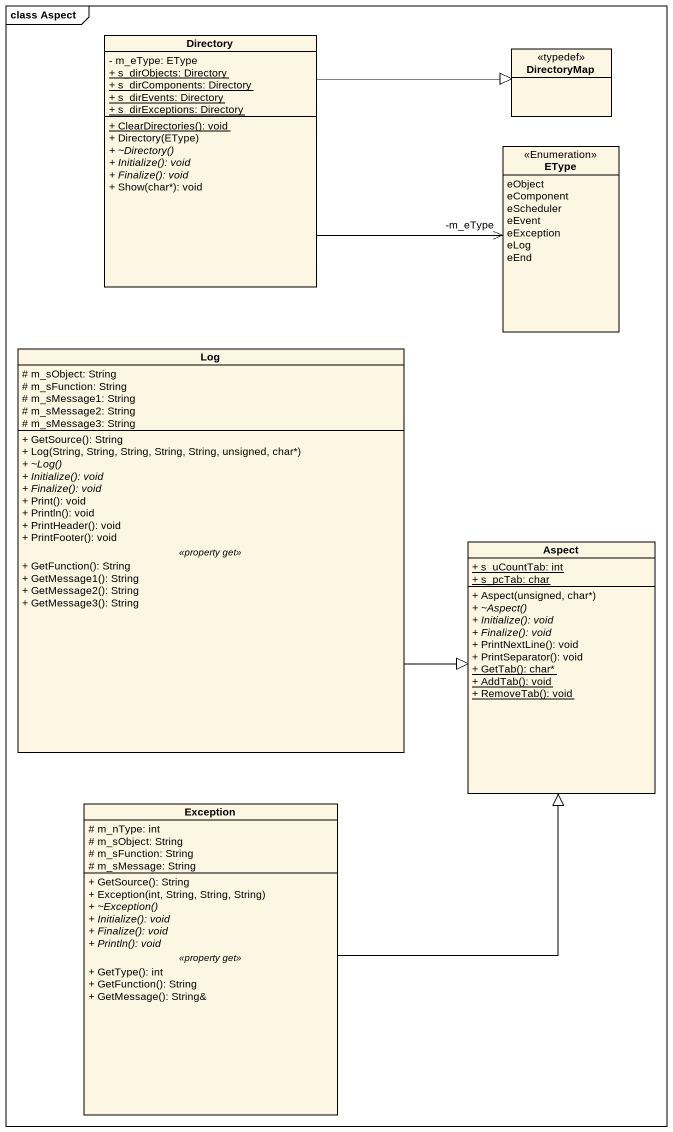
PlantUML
@startuml
mainframe class Aspect
hide circle
hide empty members
skinparam classAttributeIconSize 0
class Directory {
  - m_eType: EType
  {static} + s_dirObjects: Directory
  {static} + s_dirComponents: Directory
  {static} + s_dirEvents: Directory
  {static} + s_dirExceptions: Directory
  {static} + ClearDirectories(): void
  + Directory(EType)
  {abstract} + ~Directory()
  {abstract} + Initialize(): void
  {abstract} + Finalize(): void
  + Show(char*): void
}
class DirectoryMap <<typedef>>
enum EType <<Enumeration>> {
  eObject
  eComponent
  eScheduler
  eEvent
  eException
  eLog
  eEnd
}
class Log {
  # m_sObject: String
  # m_sFunction: String
  # m_sMessage1: String
  # m_sMessage2: String
  # m_sMessage3: String
  --
  + GetSource(): String
  + Log(String, String, String, String, String, unsigned, char*)
  {abstract} + ~Log()
  {abstract} + Initialize(): void
  {abstract} + Finalize(): void
  + Print(): void
  + Println(): void
  + PrintHeader(): void
  + PrintFooter(): void
  .. <<property get>> ..
  + GetFunction(): String
  + GetMessage1(): String
  + GetMessage2(): String
  + GetMessage3(): String
}
class Aspect {
  {static} + s_uCountTab: int
  {static} + s_pcTab: char
  + Aspect(unsigned, char*)
  {abstract} + ~Aspect()
  {abstract} + Initialize(): void
  {abstract} + Finalize(): void
  + PrintNextLine(): void
  + PrintSeparator(): void
  {static} + GetTab(): char*
  {static} + AddTab(): void
  {static} + RemoveTab(): void
}
class "Exception" as Exception_ {
  # m_nType: int
  # m_sObject: String
  # m_sFunction: String
  # m_sMessage: String
  --
  + GetSource(): String
  + Exception(int, String, String, String)
  {abstract} + ~Exception()
  {abstract} + Initialize(): void
  {abstract} + Finalize(): void
  {abstract} + Println(): void
  .. <<property get>> ..
  + GetType(): int
  + GetFunction(): String
  + GetMessage(): String&
}
Directory -right-|> DirectoryMap
Directory -right-> "-m_eType" EType
Log -right-|> Aspect
Exception_ -up-|> Aspect
@enduml
